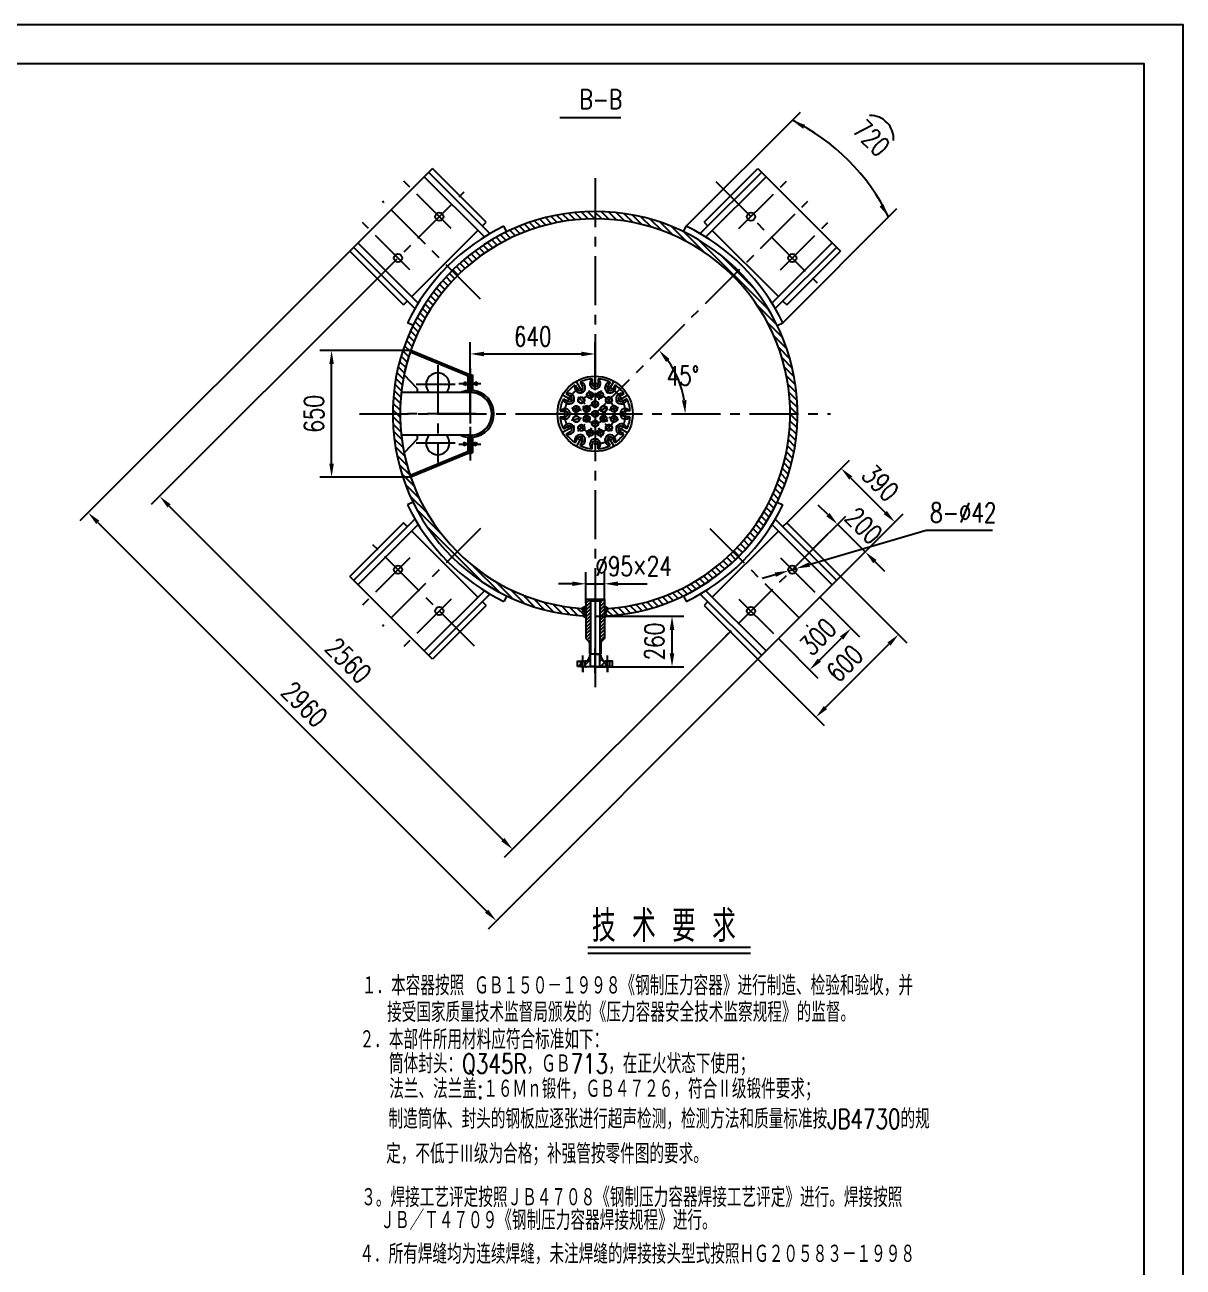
# Model space of a CAD drawing. Header units: millimetres. Extents: x 0 to 11880, y 0 to 16820.
# Drawn here: x 5940 to 11880, y 10449 to 16820 of the extents above; entities that cross this region are included whole.
import ezdxf
from ezdxf.enums import TextEntityAlignment as Align

# ---------------------------------------------------------------- set-up
doc = ezdxf.new("R2010")
doc.units = ezdxf.units.MM
doc.header["$LTSCALE"] = 200
doc.header["$MEASUREMENT"] = 0
doc.linetypes.add('CENTER', pattern=[2, 1.25, -0.25, 0.25, -0.25])
doc.linetypes.add('DASHED', pattern=[0.75, 0.5, -0.25])
doc.layers.get('0').update_dxf_attribs({"linetype": 'CONTINUOUS'})
doc.layers.get('DEFPOINTS').update_dxf_attribs({"linetype": 'CONTINUOUS'})
for name, color, linetype in [('24', 2, 'CONTINUOUS'), ('44', 4, 'CONTINUOUS'), ('YHBORD', 7, 'CONTINUOUS'), ('YHCENTER', 4, 'CENTER'), ('YHDASHED', 2, 'DASHED'), ('YHDIM', 1, 'CONTINUOUS'), ('YHPMX', 1, 'CONTINUOUS'), ('YHSOLID', 7, 'CONTINUOUS'), ('YHTEXT', 3, 'CONTINUOUS'), ('YHTHIN', 1, 'CONTINUOUS')]:
    doc.layers.add(name, color=color, linetype=linetype)
doc.styles.add('SIMPLEX', font='romans.shx', dxfattribs={"width": 0.75, "bigfont": 'hztxt.shx'})
doc.styles.add('UMHZ', font='ROMANS.shx', dxfattribs={"width": 0.75, "bigfont": 'gbcbig.shx'})
doc.dimstyles.get("Standard").update_dxf_attribs({"dimtxt": 0.18, "dimasz": 0.18, "dimexe": 0.18, "dimexo": 0.0625, "dimgap": 0.09, "dimtad": 0, "dimtih": 1, "dimtoh": 1, "dimdec": 4, "dimzin": 0, "dimdsep": 46, "dimtxsty": 'Standard', "dimcen": 0.09, "dimadec": 0, "dimazin": 0, "dimtfac": 1, "dimtdec": 4, "dimtofl": 0, "dimtmove": 0, "dimatfit": 3, "dimfxl": 0, "dimtolj": 1, "dimtzin": 0, "dimarcsym": 0})
doc.dimstyles.new('STANDARD$2', dxfattribs={"dimtxt": 7, "dimasz": 7, "dimexe": 6, "dimexo": 0, "dimgap": 4, "dimtad": 1, "dimtih": 1, "dimtoh": 1, "dimdec": 1, "dimdsep": 46, "dimtxsty": 'UMHZ', "dimcen": 4, "dimclrd": 1, "dimclre": 1, "dimclrt": 3, "dimadec": 1, "dimazin": 0, "dimtfac": 1, "dimtdec": 1, "dimtmove": 0, "dimatfit": 2, "dimfxl": 0, "dimtvp": 4, "dimtzin": 0, "dimarcsym": 0})
pattern_1 = [(45, (14730, 14730), (-14.142136, 14.142136), [])]

# ---------------------------------------------------------------- blocks, each defined once
blk = doc.blocks.new('*D81')
at = {"color": 1, "linetype": 'ByBlock'}
blk.add_arc((9026.1, 10481.4), 462.3, 8.68341, 36.31659, dxfattribs=at)
for points in [[(9389.8, 10747.6), (9407.5, 10762.8), (9353, 10808.3)], [(9494.8, 10552.1), (9471.5, 10550.3), (9488.4, 10481.4)]]:
    blk.add_solid(points, dxfattribs=at)
at = {"layer": 'DEFPOINTS', "color": 0, "linetype": 'ByBlock'}
for p in [(10116.9, 11572.2), (9426.5, 10712.6), (7818.2, 10481.4), (9026.1, 10481.4), (10234, 10481.4)]:
    blk.add_point(p, dxfattribs=at)
at = {"color": 3, "linetype": 'ByBlock', "insert": (9476.3, 10676.5), "char_height": 100, "attachment_point": 5, "style": 'UMHZ'}
blk.add_mtext('45°', dxfattribs=at)
blk = doc.blocks.new('138451')
at = {"layer": 'YHTHIN'}
h = blk.add_hatch(dxfattribs=at)
h.set_pattern_fill('U', color=256, scale=20, angle=45, style=0, pattern_type=0)
h.set_pattern_definition(pattern_1)
edge = h.paths.add_edge_path()
edge.add_line((28.5, 60), (28.5, 56.1))
edge.add_arc((33.5, 56.1), 5, 180, 205.67682)
edge.add_line((29, 54), (39.6, 31.8))
edge.add_arc((44.1, 34), 5, 205.67682, 270)
edge.add_line((44.1, 29), (52.5, 29))
edge.add_line((52.5, 29), (52.5, 3))
edge.add_line((52.5, 3), (51.5, 3))
edge.add_line((51.5, 3), (51.5, 0))
edge.add_line((51.5, 0), (44, 0))
edge.add_line((44, 0), (44, 3))
edge.add_line((44, 3), (23.5, 3))
edge.add_line((23.5, 3), (23.5, 65))
edge.add_line((23.5, 65), (28.5, 60))
edge = h.paths.add_edge_path()
edge.add_line((-28.5, 60), (-28.5, 56.1))
edge.add_arc((-33.5, 56.1), 5, 334.32318, 360, ccw=False)
edge.add_line((-29, 54), (-39.6, 31.8))
edge.add_arc((-44.1, 34), 5, 270, 334.32318, ccw=False)
edge.add_line((-44.1, 29), (-52.5, 29))
edge.add_line((-52.5, 29), (-52.5, 3))
edge.add_line((-52.5, 3), (-51.5, 3))
edge.add_line((-51.5, 3), (-51.5, 0))
edge.add_line((-51.5, 0), (-44, 0))
edge.add_line((-44, 0), (-44, 3))
edge.add_line((-44, 3), (-23.5, 3))
edge.add_line((-23.5, 3), (-23.5, 65))
edge.add_line((-23.5, 65), (-28.5, 60))
h = blk.add_hatch(dxfattribs=at)
h.set_pattern_fill('U', color=256, scale=20, angle=45, style=0, pattern_type=0)
h.set_pattern_definition(pattern_1)
h.paths.add_polyline_path([(90, 3), (90, 29), (74.5, 29), (74.5, 3)])
h.paths.add_polyline_path([(-90, 3), (-90, 29), (-74.5, 29), (-74.5, 3)])
at = {"layer": 'YHCENTER'}
for points in [[(0, 0), (0, -30), (0, 95)], [(0, 0), (0, -30), (0, 95)], [(-63.5, 3), (-63.5, -27), (-63.5, 59)], [(63.5, 3), (63.5, -27), (63.5, 59)]]:
    blk.add_lwpolyline(points, dxfattribs=at)
at = {"layer": 'YHSOLID'}
for points in [[(-28.5, 60), (-28.5, 56.1, -0.112507), (-29, 54), (-39.6, 31.8, -0.288272), (-44.1, 29), (-52.5, 29), (-52.5, 3), (-51.5, 3), (-51.5, 0), (-44, 0), (-44, 3), (-23.5, 3), (-23.5, 65)], [(28.5, 60), (28.5, 56.1, 0.112507), (29, 54), (39.6, 31.8, 0.288272), (44.1, 29), (52.5, 29), (52.5, 3), (51.5, 3), (51.5, 0), (44, 0), (44, 3), (23.5, 3), (23.5, 65)]]:
    blk.add_lwpolyline(points, format="xyb", close=True, dxfattribs=at)
for points in [[(0, 65), (-23.5, 65)], [(0, 65), (23.5, 65)], [(-74.5, 29), (-52.5, 29)], [(-74.5, 3), (-52.5, 3)], [(0, 0), (-44, 0)], [(0, 3), (-23.5, 3)], [(0, 3), (23.5, 3)], [(0, 0), (44, 0)], [(74.5, 29), (52.5, 29)], [(74.5, 3), (52.5, 3)]]:
    blk.add_lwpolyline(points, dxfattribs=at)
for points in [[(-90, 3), (-90, 29), (-74.5, 29), (-74.5, 3)], [(90, 3), (90, 29), (74.5, 29), (74.5, 3)]]:
    blk.add_lwpolyline(points, close=True, dxfattribs=at)
blk = doc.blocks.new('*D86')
at = {"color": 1, "linetype": 'ByBlock'}
for p, q in [((9086.9, 9443.4), (9480.5, 9443.4)), ((9420.5, 9253.4), (9420.5, 9373.4)), ((9089.6, 9183.4), (9480.5, 9183.4))]:
    blk.add_line(p, q, dxfattribs=at)
for points in [[(9408.8, 9373.4), (9432.2, 9373.4), (9420.5, 9443.4)], [(9408.8, 9253.4), (9432.2, 9253.4), (9420.5, 9183.4)]]:
    blk.add_solid(points, dxfattribs=at)
at = {"layer": 'DEFPOINTS', "color": 0, "linetype": 'ByBlock'}
for p in [(9086.9, 9443.4), (9420.5, 9443.4), (9089.6, 9183.4)]:
    blk.add_point(p, dxfattribs=at)
blk = doc.blocks.new('*D87')
at = {"color": 1, "linetype": 'ByBlock'}
for p, q in [((8080.4, 10806.4), (7614.6, 10806.4)), ((7674.6, 10226.4), (7674.6, 10736.4)), ((8080.4, 10156.4), (7614.6, 10156.4))]:
    blk.add_line(p, q, dxfattribs=at)
for points in [[(7662.9, 10736.4), (7686.2, 10736.4), (7674.6, 10806.4)], [(7662.9, 10226.4), (7686.2, 10226.4), (7674.6, 10156.4)]]:
    blk.add_solid(points, dxfattribs=at)
at = {"layer": 'DEFPOINTS', "color": 0, "linetype": 'ByBlock'}
for p in [(7674.6, 10806.4), (8080.4, 10806.4), (8080.4, 10156.4)]:
    blk.add_point(p, dxfattribs=at)
blk = doc.blocks.new('*D88')
at = {"color": 1, "linetype": 'ByBlock'}
for p, q in [((8386.1, 10481.4), (8386.1, 10848.5)), ((9026.1, 10674.4), (9026.1, 10848.5)), ((8456.1, 10788.5), (8956.1, 10788.5))]:
    blk.add_line(p, q, dxfattribs=at)
for points in [[(8456.1, 10800.1), (8456.1, 10776.8), (8386.1, 10788.5)], [(8956.1, 10800.1), (8956.1, 10776.8), (9026.1, 10788.5)]]:
    blk.add_solid(points, dxfattribs=at)
at = {"layer": 'DEFPOINTS', "color": 0, "linetype": 'ByBlock'}
for p in [(9026.1, 10788.5), (9026.1, 10674.4), (8386.1, 10481.4)]:
    blk.add_point(p, dxfattribs=at)
blk = doc.blocks.new('*D89')
at = {"color": 1, "linetype": 'ByBlock'}
for p, q in [((8978.6, 9509.8), (8978.6, 9669.9)), ((9073.6, 9516.4), (9073.6, 9669.9)), ((8908.6, 9609.9), (8838.6, 9609.9)), ((8978.6, 9609.9), (9073.6, 9609.9)), ((9143.6, 9609.9), (9213.6, 9609.9))]:
    blk.add_line(p, q, dxfattribs=at)
for points in [[(8908.6, 9621.6), (8908.6, 9598.3), (8978.6, 9609.9)], [(9143.6, 9621.6), (9143.6, 9598.3), (9073.6, 9609.9)]]:
    blk.add_solid(points, dxfattribs=at)
at = {"layer": 'DEFPOINTS', "color": 0, "linetype": 'ByBlock'}
for p in [(9073.6, 9609.9), (8978.6, 9509.8), (9073.6, 9516.4)]:
    blk.add_point(p, dxfattribs=at)
blk = doc.blocks.new('*D90')
at = {"color": 1, "linetype": 'ByBlock'}
for p, q in [((7908.9, 11174.4), (6750.3, 10015.8)), ((6842.2, 10008.7), (8553.4, 8297.5)), ((9719.1, 9364.2), (8560.4, 8205.6))]:
    blk.add_line(p, q, dxfattribs=at)
for points in [[(6850.4, 10016.9), (6833.9, 10000.4), (6792.7, 10058.2)], [(8561.6, 8305.7), (8545.1, 8289.2), (8602.9, 8248)]]:
    blk.add_solid(points, dxfattribs=at)
at = {"layer": 'DEFPOINTS', "color": 0, "linetype": 'ByBlock'}
for p in [(7908.9, 11174.4), (9719.1, 9364.2), (8602.9, 8248)]:
    blk.add_point(p, dxfattribs=at)
blk = doc.blocks.new('*D91')
at = {"color": 1, "linetype": 'ByBlock'}
for p, q in [((7767.5, 11315.8), (6383.7, 9932.1)), ((6475.6, 9925), (8469.7, 7931)), ((9860.5, 9222.8), (8476.8, 7839))]:
    blk.add_line(p, q, dxfattribs=at)
for points in [[(6483.9, 9933.3), (6467.4, 9916.8), (6426.1, 9974.5)], [(8477.9, 7939.2), (8461.4, 7922.7), (8519.2, 7881.5)]]:
    blk.add_solid(points, dxfattribs=at)
at = {"layer": 'DEFPOINTS', "color": 0, "linetype": 'ByBlock'}
for p in [(7767.5, 11315.8), (9860.5, 9222.8), (8519.2, 7881.5)]:
    blk.add_point(p, dxfattribs=at)
blk = doc.blocks.new('*D92')
at = {"color": 1, "linetype": 'ByBlock'}
for p, q in [((10178.7, 9541), (10381.2, 9338.5)), ((9966.6, 9328.8), (10169, 9126.4)), ((10176.1, 9218.3), (10289.2, 9331.4))]:
    blk.add_line(p, q, dxfattribs=at)
for points in [[(10281, 9339.7), (10297.5, 9323.2), (10338.7, 9380.9)], [(10167.8, 9226.5), (10184.3, 9210), (10126.6, 9168.8)]]:
    blk.add_solid(points, dxfattribs=at)
at = {"layer": 'DEFPOINTS', "color": 0, "linetype": 'ByBlock'}
for p in [(10178.7, 9541), (10338.7, 9380.9), (9966.6, 9328.8)]:
    blk.add_point(p, dxfattribs=at)
blk = doc.blocks.new('*D93')
at = {"color": 1, "linetype": 'ByBlock'}
for p, q in [((10284.8, 9647), (10624.6, 9307.2)), ((10207.4, 8974.8), (10532.7, 9300.1)), ((9860.5, 9222.8), (10200.3, 8882.9))]:
    blk.add_line(p, q, dxfattribs=at)
for points in [[(10524.4, 9308.4), (10540.9, 9291.9), (10582.2, 9349.6)], [(10199.2, 8983.1), (10215.7, 8966.6), (10157.9, 8925.3)]]:
    blk.add_solid(points, dxfattribs=at)
at = {"layer": 'DEFPOINTS', "color": 0, "linetype": 'ByBlock'}
for p in [(10284.8, 9647), (10582.2, 9349.6), (9860.5, 9222.8)]:
    blk.add_point(p, dxfattribs=at)
blk = doc.blocks.new('*D94')
at = {"color": 1, "linetype": 'ByBlock'}
for p, q in [((10220.3, 9964.4), (10170.8, 10013.9)), ((10143.3, 9788.5), (10312.2, 9957.3)), ((10269.8, 9914.9), (10411.2, 9773.5)), ((10284.8, 9647), (10453.6, 9815.9)), ((10460.7, 9724), (10510.2, 9674.5))]:
    blk.add_line(p, q, dxfattribs=at)
for points in [[(10228.5, 9972.6), (10212, 9956.1), (10269.8, 9914.9)], [(10468.9, 9732.2), (10452.4, 9715.7), (10411.2, 9773.5)]]:
    blk.add_solid(points, dxfattribs=at)
at = {"layer": 'DEFPOINTS', "color": 0, "linetype": 'ByBlock'}
for p in [(10143.3, 9788.5), (10411.2, 9773.5), (10284.8, 9647)]:
    blk.add_point(p, dxfattribs=at)
blk = doc.blocks.new('*D95')
at = {"color": 1, "linetype": 'ByBlock'}
for p, q in [((10009, 9922.8), (10330.2, 10244.1)), ((10337.3, 10152.2), (10514.1, 9975.4)), ((10284.8, 9647), (10606, 9968.3))]:
    blk.add_line(p, q, dxfattribs=at)
for points in [[(10345.6, 10160.4), (10329.1, 10143.9), (10287.8, 10201.7)], [(10522.3, 9983.6), (10505.8, 9967.1), (10563.6, 9925.9)]]:
    blk.add_solid(points, dxfattribs=at)
at = {"layer": 'DEFPOINTS', "color": 0, "linetype": 'ByBlock'}
for p in [(10009, 9922.8), (10563.6, 9925.9), (10284.8, 9647)]:
    blk.add_point(p, dxfattribs=at)
blk = doc.blocks.new('*D96')
at = {"color": 1, "linetype": 'ByBlock'}
for p, q in [((10124.5, 9708.2), (10723.9, 9885)), ((10723.9, 9885), (11063.9, 9885)), ((10017.1, 9676.5), (10057.4, 9688.3)), ((9950, 9656.6), (9882.9, 9636.8))]:
    blk.add_line(p, q, dxfattribs=at)
for points in [[(10121.2, 9719.3), (10127.8, 9697), (10057.4, 9688.3)], [(9946.7, 9667.8), (9953.3, 9645.5), (10017.1, 9676.5)]]:
    blk.add_solid(points, dxfattribs=at)
at = {"layer": 'DEFPOINTS', "color": 0, "linetype": 'ByBlock'}
for p in [(10057.4, 9688.3), (10017.1, 9676.5)]:
    blk.add_point(p, dxfattribs=at)
at = {"color": 3, "linetype": 'ByBlock', "insert": (10913.9, 9975), "char_height": 100, "attachment_point": 5, "style": 'UMHZ'}
blk.add_mtext('8-∅42', dxfattribs=at)

msp = doc.modelspace()

# ---------------------------------------------------------------- hatches: boundary and pattern name
at = {"layer": 'YHPMX'}
h = msp.add_hatch(dxfattribs=at)
h.set_pattern_fill('LINE', color=256, scale=200, angle=135, style=0)
h.set_pattern_definition([(135, (-161.66, 4343.599), (-17.67767, -17.67767), [])])
h.paths.add_polyline_path([(9598.42, 15559), (9571.55, 15532.13, -0.1989124), (9864.44, 14825.03), (9902.44, 14825.03, 0.1989124)])
h.paths.add_polyline_path([(8864.44, 15863.03), (8864.44, 15825.03, -0.1989124), (9571.55, 15532.13), (9598.42, 15559, 0.1989124)])
h.paths.add_polyline_path([(8864.44, 15825.03), (8864.44, 15863.03, 0.1989124), (8130.47, 15559), (8157.34, 15532.13, -0.1989124)])
h.paths.add_polyline_path([(8157.34, 15532.13), (8130.47, 15559, 0.1989124), (7826.44, 14825.03), (7864.44, 14825.03, -0.0829423), (7918.73, 15150.03, -0.1140878)])
h.paths.add_polyline_path([(7864.44, 14825.03), (7851.65, 14825.03), (7826.44, 14825.03, 0.1989124), (8130.47, 14091.05), (8157.34, 14117.92, -0.1989124)])
h.paths.add_polyline_path([(8157.34, 14117.92), (8130.47, 14091.05, 0.1830042), (8800.76, 13788.98), (8808.22, 13797.88, -0.2489174), (8814.94, 13801.21), (8814.94, 13803.2, -0.2887894), (8807.86, 13807.96), (8796.68, 13827.32, -0.1813447)])
h.paths.add_polyline_path([(9598.42, 14091.05), (9571.55, 14117.92, -0.1813447), (8932.21, 13827.32), (8921.03, 13807.96, -0.2887894), (8913.94, 13803.2), (8913.94, 13801.21, -0.2489174), (8920.67, 13797.88), (8928.13, 13788.98, 0.1830042)])
h.paths.add_polyline_path([(9902.44, 14825.03), (9864.44, 14825.03, -0.1989124), (9571.55, 14117.92), (9598.42, 14091.05, 0.1989124)])
h = msp.add_hatch(dxfattribs=at)
h.set_pattern_fill('NET', color=256, scale=20, angle=135, style=0)
h.set_pattern_definition([(135, (-161.659, 4343.5986), (-1.76776695, -1.76776695), []), (225, (-161.659, 4343.5986), (1.76776695, -1.76776695), [])])
h.paths.add_polyline_path([(8808.71, 13806.49, 0.2321883), (8814.94, 13803.2), (8814.94, 13801.21, 0.2094056), (8808.99, 13798.8), (8800.76, 13788.98), (8816.94, 13778.04), (8816.94, 13839.32), (8796.68, 13827.32)])
h = msp.add_hatch(dxfattribs=at)
h.set_pattern_fill('LINE', color=256, scale=100, angle=225, style=0)
h.set_pattern_definition([(225, (15303.757, 18554.799), (8.838835, -8.838835), [])])
h.paths.add_polyline_path([(8887.94, 13592.03), (8889.94, 13592.03), (8892.94, 13594.33), (8892.94, 13650.13, -0.1989124), (8895, 13655.08), (8911.94, 13672.03), (8911.94, 13872.03), (8894.94, 13872.03, 0.4142136), (8887.94, 13865.03)])
h.paths.add_polyline_path([(8816.94, 13672.03), (8833.89, 13655.08, -0.1989124), (8835.94, 13650.13), (8835.94, 13594.33), (8838.94, 13592.03), (8840.94, 13592.03), (8840.94, 13865.03, 0.4142136), (8833.94, 13872.03), (8816.94, 13872.03)])
h = msp.add_hatch(dxfattribs=at)
h.set_pattern_fill('NET', color=256, scale=20, angle=135, style=0)
h.set_pattern_definition([(45, (17890.5488, 4343.5986), (1.76776695, -1.76776695), []), (315, (17890.5488, 4343.5986), (-1.76776695, -1.76776695), [])])
h.paths.add_polyline_path([(8911.94, 13839.32), (8932.21, 13827.32), (8920.18, 13806.49, -0.2321883), (8913.94, 13803.2), (8913.94, 13801.21, -0.2094056), (8919.9, 13798.8), (8928.13, 13788.98), (8911.94, 13778.04)])

# ---------------------------------------------------------------- linework, layer by layer
at = {"color": 1, "linetype": 'ByBlock'}
for p, q in [((9331.82, 15787.55), (9917.01, 16372.74)), ((9826.97, 15292.4), (10412.16, 15877.59))]:
    msp.add_line(p, q, dxfattribs=at)
for points in [[(9941.81, 16307.57), (9930.8, 16287), (9874.59, 16330.32)], [(10342.86, 15900.85), (10323.01, 15888.58), (10369.74, 15835.17)]]:
    msp.add_solid(points, dxfattribs=at)
at = {"layer": '24'}
msp.add_line((8827.33, 12059.2), (9660.52, 12059.2), dxfattribs=at)
at = {"layer": '44'}
msp.add_line((8827.33, 12089.2), (9660.52, 12089.2), dxfattribs=at)
at = {"layer": 'DEFPOINTS', "color": 0, "linetype": 'ByBlock'}
for p in [(10369.74, 15835.17), (9331.82, 15787.55), (9826.97, 15292.4), (7865.78, 14876.68), (8207.43, 14701.19), (8211.45, 14704.16)]:
    msp.add_point(p, dxfattribs=at)
at = {"layer": 'YHBORD', "color": 1}
msp.add_lwpolyline([(0, 0), (11880, 0), (11880, 16820), (0, 16820)], close=True, dxfattribs=at)
at = {"layer": 'YHBORD'}
msp.add_lwpolyline([(500, 200), (11680, 200), (11680, 16620), (500, 16620)], close=True, dxfattribs=at)
at = {"layer": 'YHCENTER'}
for p, q in [((8126.62, 15774.98), (7883.17, 16018.43)), ((8864.44, 16032.89), (8864.44, 13423.1)), ((9482.7, 16016.96), (10003.52, 15496.14)), ((9602.27, 15774.98), (9845.72, 16018.43)), ((7672.51, 15443.29), (8193.33, 15964.1)), ((8276.71, 15412.76), (7773.63, 15915.85)), ((8864.44, 14825.03), (9955.26, 15915.85)), ((7914.49, 15562.85), (7671.04, 15806.3)), ((9814.4, 15562.85), (10057.85, 15806.3)), ((8057.43, 15074.88), (8057.43, 14575.99)), ((8224.44, 15057.76), (8224.44, 14586.26)), ((8146.26, 14975.03), (7945.96, 14975.03)), ((8165.19, 14980.03), (8278.78, 14980.03)), ((8224.43, 15025.03), (8224.43, 14625.03)), ((8803.53, 14930.54), (8770.34, 14988.03)), ((8864.44, 14946.86), (8864.44, 15013.24)), ((8925.36, 14930.54), (8958.55, 14988.03)), ((8758.93, 14885.94), (8701.44, 14919.13)), ((8775.85, 14912.51), (8812.4, 14875.96)), ((8831.7, 14945.02), (8845.07, 14895.09)), ((8896.32, 14945.25), (8882.94, 14895.33)), ((8952.4, 14913.15), (8915.85, 14876.6)), ((8969.96, 14885.94), (9027.44, 14919.13)), ((8743.74, 14856.43), (8793.67, 14843.05)), ((8839.07, 14839.68), (8800.6, 14861.89)), ((8864.44, 14854.33), (8864.44, 14898.75)), ((8889.82, 14839.68), (8928.29, 14861.89)), ((8984.91, 14857.3), (8934.98, 14843.93)), ((7656.59, 14825.03), (10072.3, 14825.03)), ((8252.49, 14825.03), (7851.65, 14825.03)), ((8655.43, 14825.03), (9073.46, 14825.03)), ((8742.61, 14825.03), (8676.23, 14825.03)), ((8743.98, 14791.81), (8793.91, 14805.18)), ((8839.07, 14810.38), (8800.6, 14788.16)), ((8864.44, 14795.73), (8864.44, 14751.3)), ((8889.82, 14810.38), (8928.29, 14788.16)), ((8985.14, 14792.68), (8935.22, 14806.06)), ((8986.28, 14825.03), (9052.66, 14825.03)), ((8758.93, 14764.11), (8701.44, 14730.92)), ((8803.53, 14719.51), (8770.34, 14662.03)), ((8776.49, 14735.96), (8813.04, 14772.51)), ((8832.57, 14703.85), (8845.95, 14753.78)), ((8897.19, 14704.09), (8883.82, 14754.02)), ((8953.04, 14736.6), (8916.49, 14773.15)), ((8925.36, 14719.51), (8958.55, 14662.03)), ((8969.96, 14764.11), (9027.44, 14730.92)), ((8146.26, 14675.03), (7945.96, 14675.03)), ((8165.19, 14670.03), (8278.78, 14670.03)), ((8864.44, 14703.19), (8864.44, 14636.81)), ((8276.71, 14237.29), (7773.63, 13734.21)), ((9452.18, 14237.29), (9955.26, 13734.21)), ((8246.19, 13633.09), (7725.37, 14153.91)), ((10056.38, 14206.77), (9535.56, 13685.95)), ((7914.49, 14087.2), (7671.04, 13843.75)), ((9814.4, 14087.2), (10057.85, 13843.75)), ((8126.62, 13875.07), (7883.17, 13631.62)), ((8864.44, 13876.89), (8864.44, 13584.99)), ((9602.27, 13875.07), (9845.72, 13631.62))]:
    msp.add_line(p, q, dxfattribs=at)
for radius in [155, 100, 50]:
    msp.add_circle((8864.44, 14825.03), radius, dxfattribs=at)
at = {"layer": 'YHDASHED'}
for centre in [(8793.33, 14895.03), (8838.09, 14921.15), (8889.92, 14921.38), (8934.92, 14895.67), (8767.62, 14850.03), (8821.14, 14850.03), (8864.44, 14875.03), (8907.75, 14850.03), (8961.04, 14850.91), (8767.85, 14798.2), (8821.14, 14800.03), (8864.44, 14825.03), (8864.44, 14775.03), (8907.75, 14800.03), (8961.27, 14799.08), (8793.97, 14753.44), (8838.97, 14727.73), (8890.8, 14727.96), (8935.56, 14754.08)]:
    msp.add_circle(centre, 16.33, dxfattribs=at)
at = {"layer": 'YHDIM'}
for p, q in [((8981.94, 13953.55), (9131.94, 13953.55)), ((8864.44, 13787.03), (9287.55, 13787.03)), ((8864.44, 13527.03), (9287.55, 13527.03))]:
    msp.add_line(p, q, dxfattribs=at)
for centre, radius, start, end in [((9407.21, 15367.79), 1070, 25.9, 64.1), ((10273.91, 16234.63), 121.16, 356.308442, 90.918058)]:
    msp.add_arc(centre, radius, start, end, dxfattribs=at)
at = {"layer": 'YHSOLID'}
for p, q in [((7605.79, 15659.41), (8030.06, 16083.68)), ((8325.03, 15749.11), (8010.26, 16063.88)), ((8305.83, 15807.9), (8030.06, 16083.68)), ((9403.86, 15749.11), (9718.63, 16063.88)), ((9423.06, 15807.9), (9698.83, 16083.68)), ((9698.83, 16083.68), (10123.1, 15659.41)), ((8296.82, 15732.06), (7987.63, 16041.25)), ((9432.07, 15732.06), (9741.26, 16041.25)), ((8286.03, 15788.11), (8305.83, 15807.9)), ((9423.06, 15807.9), (9442.86, 15788.11)), ((7923.99, 15426.07), (8263.4, 15765.48)), ((8411.04, 15758.77), (8397.07, 15787.55)), ((9317.85, 15758.77), (9331.82, 15787.55)), ((9465.49, 15765.48), (9804.9, 15426.07)), ((7940.36, 15364.44), (7625.59, 15679.21)), ((7957.41, 15392.65), (7648.22, 15701.84)), ((9771.48, 15392.65), (10080.67, 15701.84)), ((9788.53, 15364.44), (10103.3, 15679.21)), ((7881.57, 15383.64), (7605.79, 15659.41)), ((9847.32, 15383.64), (10123.1, 15659.41)), ((7881.57, 15383.64), (7901.37, 15403.44)), ((9827.52, 15403.44), (9847.32, 15383.64)), ((7930.7, 15278.43), (7901.92, 15292.4)), ((9798.19, 15278.43), (9826.97, 15292.4)), ((8209.33, 15019.6), (7915.52, 15140.53)), ((8213.14, 15028.85), (7918.73, 15150.03)), ((7952.43, 14955.03), (7884.65, 15025.03)), ((8203.37, 14988.79), (8189.82, 14970.56)), ((8190.65, 14989.07), (8203.37, 14970.84)), ((8212.43, 15014.98), (8212.43, 14948.86)), ((8222.43, 15014.98), (8222.43, 14948.86)), ((8224.44, 15025.03), (8236.44, 15025.03)), ((8226.44, 15025.03), (8226.44, 14949.87)), ((8236.44, 15025.03), (8236.44, 14949.87)), ((8258.21, 14989.05), (8245.49, 14970.83)), ((8245.5, 14988.78), (8259.03, 14970.55)), ((8761.77, 14972.87), (8773.95, 14951.76)), ((8787.75, 14987.87), (8799.94, 14966.76)), ((8849.44, 15004.4), (8849.44, 14980.03)), ((8879.44, 15004.4), (8879.44, 14980.03)), ((8941.14, 14987.87), (8928.95, 14966.76)), ((8967.12, 14972.87), (8954.94, 14951.76)), ((7952.43, 14955.03), (7952.43, 14934.53)), ((8716.6, 14927.7), (8737.71, 14915.52)), ((9012.29, 14927.7), (8991.18, 14915.52)), ((8701.6, 14901.72), (8722.71, 14889.54)), ((9027.29, 14901.72), (9006.18, 14889.54)), ((8685.07, 14840.03), (8709.44, 14840.03)), ((8685.07, 14810.03), (8709.44, 14810.03)), ((9043.82, 14840.03), (9019.44, 14840.03)), ((9043.82, 14810.03), (9019.44, 14810.03)), ((8701.6, 14748.33), (8722.71, 14760.52)), ((8716.6, 14722.35), (8737.71, 14734.54)), ((9012.29, 14722.35), (8991.18, 14734.54)), ((9027.29, 14748.33), (9006.18, 14760.52)), ((7952.43, 14695.03), (7884.65, 14625.03)), ((7952.43, 14715.53), (7952.43, 14695.03)), ((8203.37, 14661.26), (8189.82, 14679.49)), ((8190.65, 14660.99), (8203.37, 14679.21)), ((8212.43, 14701.19), (8212.43, 14635.07)), ((8222.43, 14701.19), (8222.43, 14635.07)), ((8226.44, 14700.18), (8226.44, 14625.03)), ((8236.44, 14700.18), (8236.44, 14625.03)), ((8258.21, 14661), (8245.49, 14679.22)), ((8245.5, 14661.27), (8259.03, 14679.51)), ((8761.77, 14677.18), (8773.95, 14698.29)), ((8787.75, 14662.18), (8799.94, 14683.29)), ((8849.44, 14645.65), (8849.44, 14670.03)), ((8879.44, 14645.65), (8879.44, 14670.03)), ((8941.14, 14662.18), (8928.95, 14683.29)), ((8967.12, 14677.18), (8954.94, 14698.29)), ((8209.33, 14630.45), (7915.52, 14509.52)), ((8213.14, 14621.2), (7918.73, 14500.03)), ((8224.44, 14625.03), (8236.44, 14625.03)), ((7930.7, 14371.63), (7901.92, 14357.65)), ((9798.19, 14371.63), (9826.97, 14357.65)), ((7940.36, 14285.61), (7625.59, 13970.84)), ((9788.53, 14285.61), (10103.3, 13970.84)), ((7881.57, 14266.41), (7605.79, 13990.64)), ((7957.41, 14257.41), (7648.22, 13948.21)), ((7901.37, 14246.61), (7881.57, 14266.41)), ((8263.4, 13884.57), (7923.99, 14223.99)), ((9804.9, 14223.99), (9465.49, 13884.57)), ((9771.48, 14257.41), (10080.67, 13948.21)), ((9847.32, 14266.41), (9827.52, 14246.61)), ((9847.32, 14266.41), (10123.1, 13990.64)), ((8030.06, 13566.38), (7605.79, 13990.64)), ((10123.1, 13990.64), (9698.83, 13566.38)), ((8296.82, 13917.99), (7987.63, 13608.8)), ((8325.03, 13900.94), (8010.26, 13586.18)), ((8411.04, 13891.29), (8397.07, 13862.5)), ((9317.85, 13891.29), (9331.82, 13862.5)), ((9403.86, 13900.94), (9718.63, 13586.18)), ((9432.07, 13917.99), (9741.26, 13608.8)), ((8305.83, 13842.15), (8030.06, 13566.38)), ((8305.83, 13842.15), (8286.03, 13861.95)), ((8816.94, 13839.32), (8796.68, 13827.32)), ((8808.71, 13806.49), (8796.68, 13827.32)), ((8911.94, 13872.03), (8816.94, 13872.03)), ((8816.94, 13872.03), (8816.94, 13672.03)), ((8840.94, 13865.03), (8840.94, 13592.03)), ((8883.79, 13864.4), (8843.78, 13864.4)), ((8887.94, 13865.03), (8887.94, 13592.03)), ((8911.94, 13872.03), (8911.94, 13672.03)), ((8911.94, 13839.32), (8932.21, 13827.32)), ((8920.18, 13806.49), (8932.21, 13827.32)), ((9442.86, 13861.95), (9423.06, 13842.15)), ((9423.06, 13842.15), (9698.83, 13566.38)), ((8808.99, 13798.8), (8800.76, 13788.98)), ((8816.94, 13778.04), (8800.76, 13788.98)), ((8814.94, 13801.21), (8814.94, 13803.21)), ((8911.94, 13778.04), (8928.13, 13788.98)), ((8913.94, 13801.21), (8913.94, 13803.21)), ((8919.9, 13798.8), (8928.13, 13788.98)), ((8816.94, 13672.03), (8833.89, 13655.08)), ((8835.94, 13650.13), (8835.94, 13594.33)), ((8892.94, 13650.13), (8892.94, 13594.33)), ((8911.94, 13672.03), (8895, 13655.08)), ((8838.94, 13592.03), (8835.94, 13594.33)), ((8889.94, 13592.03), (8838.94, 13592.03)), ((8889.94, 13592.03), (8892.94, 13594.33))]:
    msp.add_line(p, q, dxfattribs=at)
at = {"layer": 'YHSOLID', "ltscale": 100}
for p, q in [((8224.43, 14934.53), (7870.46, 14934.53)), ((8224.44, 14715.53), (7870.46, 14715.53))]:
    msp.add_line(p, q, dxfattribs=at)
at = {"layer": 'YHSOLID'}
for centre, radius in [((8065.41, 15836.19), 21), ((9663.48, 15836.19), 21), ((7853.28, 15624.06), 21), ((9875.61, 15624.06), 21), ((8864.44, 14825.03), 193), ((8793.33, 14895.03), 15), ((8838.09, 14921.15), 15), ((8889.92, 14921.38), 15), ((8934.92, 14895.67), 15), ((8767.62, 14850.03), 15), ((8821.14, 14850.03), 15), ((8864.44, 14875.03), 15), ((8907.75, 14850.03), 15), ((8961.04, 14850.91), 15), ((8767.85, 14798.2), 15), ((8821.14, 14800.03), 15), ((8864.44, 14825.03), 15), ((8864.44, 14775.03), 15), ((8907.75, 14800.03), 15), ((8961.27, 14799.08), 15), ((8793.97, 14753.44), 15), ((8838.97, 14727.73), 15), ((8890.8, 14727.96), 15), ((8935.56, 14754.08), 15), ((7853.28, 14026), 21), ((9875.61, 14026), 21), ((8065.41, 13813.86), 21), ((9663.48, 13813.86), 21)]:
    msp.add_circle(centre, radius, dxfattribs=at)
for centre, radius, start, end in [((8864.44, 14825.03), 1038, 273.517559, 266.482441), ((8864.44, 14825.03), 1000, 273.885659, 266.114341), ((8864.44, 14825.03), 1070, 115.9, 154.1), ((8864.44, 14825.03), 1070, 25.9, 64.1), ((8864.44, 14825.03), 1000, 161.034425, 198.965575), ((8057.43, 14975.03), 60, 317.545849, 222.454151), ((8207.43, 15014.98), 5, 0, 67.628405), ((8207.43, 15014.98), 15, 0, 67.628405), ((8864.44, 14825.03), 180, 124.780192, 145.219808), ((8786.94, 14959.26), 27, 153.748989, 86.251011), ((8864.44, 14825.03), 180, 94.780192, 115.219808), ((8864.44, 14980.03), 27, 123.748989, 56.251011), ((8864.44, 14980.03), 15, 180, 0), ((8864.44, 14825.03), 180, 64.780192, 85.219808), ((8941.94, 14959.26), 27, 93.748989, 26.251011), ((8864.44, 14825.03), 180, 34.780192, 55.219808), ((8224.43, 14825.03), 120, 97.816449, 114.146849), ((8207.43, 14948.86), 5, 277.816449, 0), ((8207.43, 14948.86), 15, 277.816449, 0), ((8224.44, 14825.03), 109.5, 270, 90.007334), ((8241.44, 14949.87), 15, 180, 262.245969), ((8241.44, 14949.87), 5, 180, 262.245969), ((8224.44, 14825.03), 111, 277.754031, 82.245969), ((8224.44, 14825.03), 121, 277.754031, 82.245969), ((8730.21, 14902.53), 27, 183.748989, 116.251011), ((8730.21, 14902.53), 15, 240, 60), ((8786.94, 14959.26), 15, 210, 30), ((8941.94, 14959.26), 15, 150, 330), ((8998.68, 14902.53), 27, 63.748989, 356.251011), ((8998.68, 14902.53), 15, 120, 300), ((8864.44, 14825.03), 180, 154.780192, 175.219808), ((8709.44, 14825.03), 27, 213.748989, 146.251011), ((9019.44, 14825.03), 27, 33.748989, 326.251011), ((8864.44, 14825.03), 180, 4.780192, 25.219808), ((8864.44, 14825.03), 180, 184.780192, 205.219808), ((8709.44, 14825.03), 15, 270, 90), ((9019.44, 14825.03), 15, 90, 270), ((8864.44, 14825.03), 180, 334.780192, 355.219808), ((8730.21, 14747.53), 27, 243.748989, 176.251011), ((8864.44, 14825.03), 180, 214.780192, 235.219808), ((8730.21, 14747.53), 15, 300, 120), ((8786.94, 14690.79), 27, 273.748989, 206.251011), ((8941.94, 14690.79), 27, 333.748989, 266.251011), ((8864.44, 14825.03), 180, 304.780192, 325.219808), ((8998.68, 14747.53), 27, 3.748989, 296.251011), ((8998.68, 14747.53), 15, 60, 240), ((8057.43, 14675.03), 60, 137.54585, 42.45415), ((8224.43, 14825.03), 120, 245.853152, 262.183551), ((8207.43, 14701.19), 5, 360, 82.183551), ((8207.43, 14701.19), 15, 0, 82.183551), ((8241.44, 14700.18), 15, 97.754031, 180), ((8241.44, 14700.18), 5, 97.754031, 180), ((8786.94, 14690.79), 15, 330, 150), ((8864.44, 14825.03), 180, 244.780192, 265.219808), ((8864.44, 14670.03), 27, 303.748989, 236.251011), ((8864.44, 14670.03), 15, 360, 180), ((8864.44, 14825.03), 180, 274.780192, 295.219808), ((8941.94, 14690.79), 15, 30, 210), ((8207.43, 14635.07), 5, 292.371595, 0), ((8207.43, 14635.07), 15, 292.371595, 0), ((8864.44, 14825.03), 1070, 205.9, 244.1), ((8864.44, 14825.03), 1038, 295.9, 334.1), ((8864.44, 14825.03), 1070, 295.9, 334.1), ((8833.94, 13865.03), 7, 0, 90), ((8894.94, 13865.03), 7, 90, 180), ((8815.17, 13811.2), 8, 203.927255, 268.359893), ((8814.72, 13793.21), 8, 88.691028, 144.301387), ((8913.72, 13811.2), 8, 271.640107, 336.072745), ((8914.17, 13793.21), 8, 35.698613, 91.308972), ((8828.94, 13650.13), 7, 0, 45), ((8899.94, 13650.13), 7, 135, 180)]:
    msp.add_arc(centre, radius, start, end, dxfattribs=at)
at = {"layer": 'YHTEXT'}
msp.add_line((8682.73, 16345.26), (8995.55, 16345.26), dxfattribs=at)

# ---------------------------------------------------------------- block references
at = {"layer": 'YHSOLID'}
msp.add_blockref('138451', (8864.44, 13527.03), dxfattribs=at)

# ---------------------------------------------------------------- texts
at = {"layer": 'YHDIM', "color": 3, "style": 'UMHZ', "width": 0.75}
for s, rotation, p in [('720', 315, (10246.23, 16204.62)), ('650', 90, (7472.9, 14825.03)), ('390', 315, (10292.33, 14435.65)), ('200', 315, (10207.1, 14216.07)), ('300', 45, (10042.72, 13646.75)), ('260', 90, (9218.86, 13657.03)), ('2560', 315, (7564.4, 13524.98)), ('600', 45, (10180.11, 13509.36)), ('2960', 315, (7339.29, 13299.87))]:
    msp.add_text(s, height=100, rotation=rotation, dxfattribs=at).set_placement(p, align=Align.CENTER)
for s, p in [('640', (8544.44, 15172.07)), ('%%c95×24', (9061.94, 13993.55))]:
    msp.add_text(s, height=100, dxfattribs=at).set_placement(p, align=Align.CENTER)
at = {"layer": 'YHTEXT', "width": 0.75}
for s, height, style, p in [('B-B', 100, 'UMHZ', (8783.8, 16388.78)), ('技 术 要 求', 162.5, 'SIMPLEX', (8848.08, 12117.11)), ('１．本容器按照 ＧＢ１５０－１９９８《钢制压力容器》进行制造、检验和验收，并', 100, 'SIMPLEX', (7668.08, 11842.81)), ('接受国家质量技术监督局颁发的《压力容器安全技术监察规程》的监督。', 100, 'SIMPLEX', (7797.51, 11705.96)), ('２．本部件所用材料应符合标准如下：', 100, 'SIMPLEX', (7656.74, 11566.1)), ('筒体封头：Q345R，ＧＢ713，在正火状态下使用；', 100, 'SIMPLEX', (7807.22, 11441.98)), ('法兰、法兰盖:１６Ｍｎ锻件，ＧＢ４７２６，符合Ⅱ级锻件要求；', 100, 'SIMPLEX', (7808.59, 11312.83)), ('制造筒体、封头的钢板应逐张进行超声检测，检测方法和质量标准按JB4730的规', 100, 'SIMPLEX', (7804.61, 11158.8)), ('定，不低于Ⅲ级为合格；补强管按零件图的要求。', 100, 'SIMPLEX', (7792.78, 10980.18)), ('３。焊接工艺评定按照ＪＢ４７０８《钢制压力容器焊接工艺评定》进行。焊接按照', 100, 'SIMPLEX', (7664.99, 10756.58)), ('ＪＢ／Ｔ４７０９《钢制压力容器焊接规程》进行。', 100, 'SIMPLEX', (7762.78, 10639.19)), ('４．所有焊缝均为连续焊缝，未注焊缝的焊接接头型式按照ＨＧ２０５８３－１９９８', 100, 'SIMPLEX', (7655.08, 10466.24))]:
    msp.add_text(s, height=height, dxfattribs=dict(at, style=style)).set_placement(p)

# ---------------------------------------------------------------- dimensions: what is measured, and where the dimension line sits
at = {"layer": 'YHDIM'}
dim = msp.add_angular_dim_2l(base=(9264.83, 15056.19), line1=((8864.44, 14825.03), (9955.26, 15915.85)), line2=((7656.59, 14825.03), (10072.3, 14825.03)), dimstyle='STANDARD$2', override={"dimtxt": 100, "dimasz": 70, "dimexe": 60, "dimgap": 40, "dimcen": 40, "dimazin": 2, "dimtvp": 40}, dxfattribs=at)
dim.commit()
dim.dimension.update_dxf_attribs({"geometry": '*D81', "text_midpoint": (9314.67, 14930.08), "dimtype": 162, "insert": (-161.66, 4343.6)})
for base, p1, p2, angle, picture, middle, dimtype in [((8357.52, 12225.06), (7605.79, 15659.41), (9698.83, 13566.38), 315, '*D91', (7277.78, 13304.8), 161), ((8441.21, 12591.6), (7747.22, 15517.99), (9557.41, 13707.8), 315, '*D90', (7490.87, 13541.94), 161), ((7512.9, 15150.03), (7918.73, 14500.03), (7918.73, 15150.03), 90, '*D87', (7512.9, 14858.1), 160), ((10401.93, 14269.48), (9847.32, 14266.41), (10123.1, 13990.64), 315, '*D95', (10316.4, 14355), 161), ((10249.53, 14117.07), (9981.67, 14132.06), (10123.1, 13990.64), 315, '*D94', (10178.82, 14187.78), 161), ((10420.53, 13693.21), (9698.83, 13566.38), (10123.1, 13990.64), 45, '*D93', (10213.75, 13486.44), 161), ((10177.07, 13724.53), (9804.9, 13672.44), (10017.03, 13884.57), 45, '*D92', (10096.44, 13643.89), 161), ((9258.86, 13787.03), (8927.94, 13527.03), (8925.24, 13787.03), 90, '*D86', (9258.86, 13658.97), 160)]:
    dim = msp.add_linear_dim(base=base, p1=p1, p2=p2, angle=angle, text=' ', dimstyle='Standard', override={"dimtxt": 100, "dimasz": 70, "dimexe": 60, "dimexo": 0, "dimgap": 40, "dimtad": 1, "dimtih": 0, "dimdec": 1, "dimzin": 8, "dimtxsty": 'UMHZ', "dimcen": 40, "dimclrd": 1, "dimclre": 1, "dimclrt": 3, "dimtdec": 1, "dimtofl": 1, "dimatfit": 2, "dimtvp": 40, "dimtolj": 0}, dxfattribs=at)
    dim.commit()
    dim.dimension.update_dxf_attribs({"geometry": picture, "text_midpoint": middle, "dimtype": dimtype, "insert": (-161.66, 4343.6)})
for base, p1, p2, picture, middle in [((8864.44, 15132.07), (8224.44, 14825.03), (8864.44, 15018.03), '*D88', (8471.62, 15132.07)), ((8911.94, 13953.55), (8816.94, 13853.43), (8911.94, 13860.04), '*D89', (8864.44, 13953.55))]:
    dim = msp.add_linear_dim(base=base, p1=p1, p2=p2, text=' ', dimstyle='Standard', override={"dimtxt": 100, "dimasz": 70, "dimexe": 60, "dimexo": 0, "dimgap": 40, "dimtad": 1, "dimtih": 0, "dimdec": 1, "dimzin": 8, "dimtxsty": 'UMHZ', "dimcen": 40, "dimclrd": 1, "dimclre": 1, "dimclrt": 3, "dimtdec": 1, "dimtofl": 1, "dimatfit": 2, "dimtvp": 40, "dimtolj": 0}, dxfattribs=at)
    dim.commit()
    dim.dimension.update_dxf_attribs({"geometry": picture, "text_midpoint": middle, "dimtype": 160, "insert": (-161.66, 4343.6)})
dim = msp.add_diameter_dim_2p(p1=(9855.47, 14020.05), p2=(9895.75, 14031.94), text='8-%%c42', dimstyle='Standard', override={"dimtxt": 100, "dimasz": 70, "dimexe": 60, "dimexo": 0, "dimgap": 40, "dimtad": 1, "dimtih": 0, "dimdec": 1, "dimzin": 8, "dimtxsty": 'UMHZ', "dimcen": 40, "dimclrd": 1, "dimclre": 1, "dimclrt": 3, "dimtdec": 1, "dimtix": 1, "dimtofl": 1, "dimatfit": 2, "dimtvp": 40, "dimtolj": 0}, dxfattribs=at)
dim.commit()
dim.dimension.update_dxf_attribs({"geometry": '*D96', "text_midpoint": (10752.21, 14228.62), "dimtype": 163, "insert": (-161.66, 4343.6)})

doc.saveas('drawing.dxf')
